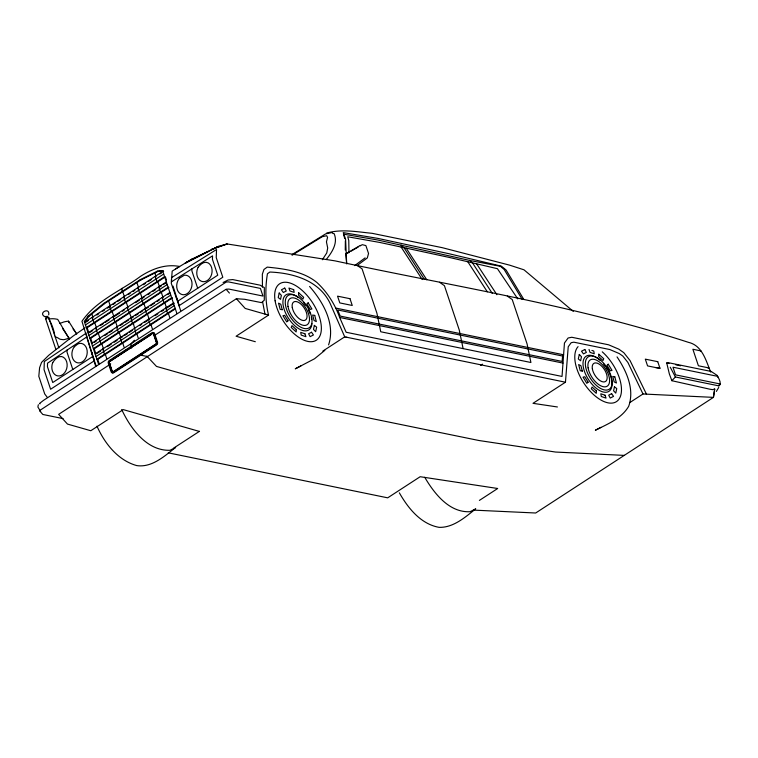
<?xml version="1.0" encoding="UTF-8"?>
<svg xmlns="http://www.w3.org/2000/svg" width="758" height="758" viewBox="0 0 758 758"><rect width="100%" height="100%" fill="white"/><g stroke="black" fill="none" stroke-linecap="round" stroke-linejoin="round"><path stroke-width="1.14" d="M473.428 510.106L535.679 513.005L713.439 397.372L714.699 389.006L712.511 389.64L709.64 389.157L671.882 380.715L669.371 374.016L666.727 362.968L667.807 362.58L711.175 371.448L717.182 375.418C718.518 378.204 722.203 383.349 718.878 386.068M67.026 350.016L66.998 352.091L72.806 369.478M191.897 268.796L191.869 270.871L197.677 288.248M345.26 250.017L345.364 240.788M348.964 252.746L348.775 240.57L347.742 236.771L380.118 242.513L450.366 257.673L497.428 268.692L517.79 298.927M122.171 288.286L121.924 291.593L122.749 291.754L124.511 297.022M180.698 310.676L171.28 283.359L172.17 271.127L179.646 266.475C165.604 263.756 152.311 268.787 140.637 276.272C121.043 290.854 96.124 300.556 81.949 321.278L95.698 366.389M714.699 389.006L713.439 397.372L642.992 393.989L629.813 402.564M38.326 404.725L37.9 407.046L40.657 411.518M48.701 314.921C50.265 306.583 37.464 312.893 44.911 316.711M328.593 344.899C335.576 323.808 323.126 302.016 309.586 286.477M47.366 316.257L45.793 316.636M700.705 351.466L700.989 350.926L692.878 349.258L698.402 365.782L708.976 367.943L708.218 368.511M716.357 391.431L718.726 387.461M322.349 259.748L326.755 252.964L327.702 248.008L326.442 241.849L327.56 237.377L326.67 235.7L322.235 236.714L292.067 255.256M326.167 259.596C331.9 252.499 338.305 242.996 334.079 233.559L332.819 233.473L332.194 232.517L325.656 233.871L292.294 254.394M176.917 313.556L162.534 270.559L157.219 271.222L140.23 279.683L103.619 303.494L88.051 316.209L84.271 321.458L98.654 364.465M163.358 270.72L158.043 271.392L141.054 279.854L104.443 303.664L88.876 316.38L85.095 321.629L85.379 322.482L88.241 320.625M719.958 383.842L718.527 385.803L675.378 376.972L670.252 367.204M675.378 376.972L671.882 380.715M134.346 340.238L131.191 343.829L130.793 346.311L131.598 348.064M324.822 350.376L314.532 358.771L295.26 368.824L300.879 365.953M223.117 282.497L228.092 280.005L232.763 279.588L260.127 285.188L264.334 287.595L264.286 300.215L261.491 302.631L244.749 299.296L236.392 298.728L58.641 414.351L67.471 424.073L90.789 430.734L123.26 409.614L199.506 431.463M46.456 317.972L47.915 317.687M357.122 265.537L367.308 257.957L368.54 253.494L365.887 245.583L362.277 244.673L360.249 245.848M39.558 410.599L110.706 363.925M354.649 265.613L365.129 257.881M84.887 327.939L72.976 336.154L48.683 355.331L41.586 362.352L39.596 367.696L38.81 376.29L44.722 393.961L47.204 397.23M86.279 333.084L44.324 361.538L44.049 369.629L50.606 389.242L94.38 360.761L86.867 336.846M86.782 336.903L47.536 363.186L47.451 366.692L52.747 382.525L92.874 356.421M96.863 315.015L98.796 313.755M102.652 311.244L104.585 309.984M107.484 308.099L110.374 306.223L108.612 300.954M113.207 304.384L115.093 303.153M117.916 301.314L120.74 299.476M128.282 294.578L130.168 293.346M132.991 291.508L134.877 290.286M143.47 284.695L145.403 283.435M148.303 281.55L151.193 279.664M159.834 274.045L161.738 272.814M85.436 324.945L163.69 274.036M164.581 276.67L86.317 327.579L87.142 327.75L165.405 276.841L166.466 280.005M166.343 281.938L88.08 332.847L88.904 333.018L87.142 327.75M89.861 332.402L92.713 330.535M100.388 325.552L103.287 323.666M105.22 322.406L109.076 319.895M119.556 313.082L113.908 316.759L112.146 311.491M122.389 311.244L124.274 310.013M135.578 302.66L139.349 300.206M144.105 297.117L142.172 298.368L140.41 293.1M147.962 294.606L149.894 293.346M152.794 291.46L155.684 289.575M161.454 285.832L159.55 287.064L157.787 281.796M163.358 284.591L166.22 282.734M88.961 335.481L167.224 284.572M90.666 338.286L168.93 287.377L168.105 287.206L89.842 338.115L90.666 338.286L92.438 343.554L91.604 343.383L169.868 292.484M94.343 342.322L96.247 341.081M104.879 335.462L107.778 333.577M109.711 332.317L112.601 330.441M120.257 325.457L123.08 323.619M124.966 322.396L128.737 319.942M133.446 316.882L131.56 318.104L127.211 307.397L128.036 307.568L126.273 302.29L125.449 302.129L123.687 296.852M135.331 315.65L138.164 313.812M140.041 312.59L142.874 310.752M146.664 308.279L148.596 307.028M150.529 305.768L154.386 303.257M157.285 301.371L159.218 300.121M167.84 294.511L169.745 293.27M92.485 346.018L170.749 295.118M94.2 348.822L172.454 297.922L171.63 297.752L93.367 348.661L94.2 348.822L95.963 354.1L95.129 353.929L173.393 303.02L174.226 303.191L166.599 308.146L164.837 302.878M96.91 353.474L100.719 351.001M107.437 346.624L111.303 344.113M114.202 342.228L117.092 340.351M122.843 336.609L120.958 337.831L119.195 332.563M124.729 335.387L127.552 333.548M129.438 332.317L132.262 330.479M139.804 325.58L141.689 324.348M144.513 322.51L147.336 320.672M155.02 315.679L157.91 313.793M161.776 311.282L163.709 310.031M177.571 301.333L217.745 275.201L212.448 259.369L212.543 255.863L171.431 281.843M96.01 356.563L174.274 305.654M175.155 308.288L96.891 359.197L97.725 359.368L175.032 309.075M179.03 305.701L222.805 277.229L216.248 257.625L216.523 249.524L171.431 277.693M113.672 358.202L121.46 353.124M123.412 351.864L126.34 349.959M131.21 346.785L134.128 344.89M136.08 343.62L139.008 341.716M146.806 336.647L151.676 333.473M110.014 361.414L150.918 334.809M154.101 335.699L226.159 289.215L228.888 289.073L262.969 296.056L260.411 288.419L228.414 281.872L226.111 282.099L43.443 400.404L39.501 403.483L39.966 403.891M126.226 363.783L129.144 361.888M144.731 351.75L146.673 350.49M642.992 393.989L627.908 362.476L622.839 356.08L619.248 353.56L609.868 349.552L573.844 342.18L571.162 342.72L568.225 346.766L565.459 382.212L344.719 336.846L330.204 303.56C319.345 280.545 293.355 272.975 269.848 272.037L267.432 273.761C265.186 287.187 265.253 301.656 268.55 315.11L236.079 336.23L255.332 341.725M173.857 447.987L199.439 431.349M322.861 351.068L344.719 336.846M480.553 365.413L482.467 364.172M479.378 500.413L497.703 488.493L420.169 476.716L387.698 497.835L168.248 452.829M565.459 382.212L532.988 403.332L557.424 406.97M208.118 251.599L185.274 263.102L192.03 259.046L218.503 246.369L227.144 243.962L334.96 260.856C453.076 286.297 573.219 304.887 688.368 342.322C702.344 345.459 705.973 360.694 710.758 372.15M175.411 269.024L192.03 259.046M349.078 252.329L345.714 253.864L346.709 263.917M351.106 251.154L358.212 247.023M345.714 253.864L360.382 245.393M185.274 263.102L218.503 246.369L213.311 248.984M600.971 427.36L595.362 430.241C607.509 424.092 621.484 418.615 628.685 406.307C634.768 389.176 626.496 371.088 617.04 356.895M69.528 339.158A40.78 0.938 68.2 0 1 69.13 338.295L68.068 338.494A50.502 45.148 5.9 0 1 63.738 339.698A36.905 26.265 43.9 0 1 59.91 339.177L59.38 338.864A31.694 10.148 63 0 0 55.135 336.884M46.503 316.74L45.887 316.721M326.575 233.094C341.564 228.793 356.99 231.844 372.14 233.322L442.34 247.695L509.641 265.158L523.977 269.81L573.294 311.405M624.516 455.406L555.538 452.043L478.904 440.502L258.345 395.363L156.489 366.417L146.9 356.175M343.459 234.146L377.446 239.954L470.784 260.667L500.488 266.314L504.231 269.564L522.129 299.315M655.518 367.526L659.896 368.056M262.448 287.206L262.344 274.188L263.945 269.469L267.252 267.11C284.487 268.834 303.162 271.203 317.015 282.582C327.314 292.162 334.941 304.252 339.66 317.469L563.005 363.091M346.008 337.206L347.24 337.452M335.586 308.042L563.611 354.782M666.727 362.968L669.02 363.442M675.918 364.854L680.523 365.792M163.643 271.572L162.809 271.402L84.555 322.311L85.379 322.482M157.219 271.222L158.043 271.392M171.526 281.777L171.46 279.001M140.23 279.683L141.054 279.854M103.619 303.494L104.443 303.664M88.051 316.209L88.876 316.38M140.419 355.095L147.535 356.544M63.066 418.606L42.818 414.465L39.691 410.883M268.55 315.11L245.222 308.449L236.392 298.728M591.884 350.423L593.789 351.068L594.234 353.787L590.046 352.366L589.023 349.457M507.32 296.122L512.237 299.552L527.075 343.914L530.913 362.495L380.734 331.767L376.906 313.187L362.068 268.825L357.141 265.395M439.498 282.241L444.425 285.681L459.263 330.033L463.1 348.623M476.593 263.803L496.888 294.701M467.79 261.737L487.328 291.811M469.59 260.382L472.679 263.14L492.302 293.431M406.165 248.093L426.792 279.787M401.048 245.071L404.317 248.188L424.281 279.238M401.124 247.061L422.244 279.531M226.291 289.499L229.428 293.081M73.033 328.991L74.094 330.289A19.083 7.542 42.4 0 1 76.71 334.117M62.668 328.659L69.063 338.153M59.531 323.458A37.388 32.727 36.5 0 0 63.473 322.074A32.736 27.354 38.8 0 1 68.599 321.174L75.942 332.857M69.3 338.949L57.693 319.374A28.416 19.338 48.7 0 0 48.834 319.08L50.483 322.112A27.354 14.032 57 0 1 54.481 334.07L54.661 335.472M424.726 477.275C434.287 493.515 449.257 512.882 470.121 511.697L475.74 508.826C465.213 517.25 453.303 527.805 439.1 527.35C420.775 524.11 408.06 508.135 399.343 492.823M523.806 299.429L506.107 270.028L501.389 266.172L449.286 253.788L377.901 238.391L343.241 232.621L345.591 239.168L346.643 263.159M646.536 394.312L630.059 360.581L623.806 352.669L618.774 349.144L608.579 344.795L571.769 337.263L568.102 338.002L564.454 343.023L562.029 376.442L346.141 332.26L339.66 317.469M121.678 409.5C130.537 428.469 146.825 451.048 170.029 450.29L175.638 447.409C164.59 456.117 151.837 467.828 136.772 465.601C117.907 460.381 104.661 443.392 96.967 426.185M112.402 371.685L109.503 363.035M173.032 286.117L179.267 305.711M154.84 272.984L156.025 276.528M161.312 292.332L163.074 297.61M168.361 313.414L169.773 317.63M155.191 276.357L156.953 281.625M158.716 286.894L160.488 292.171M162.25 297.439L164.012 302.707M165.775 307.975L167.537 313.244M136.885 282.563L138.648 287.832M143.935 303.645L145.697 308.913M147.459 314.182L149.222 319.45M150.984 324.718L152.396 328.934M156.925 342.531L154.026 333.52A1.971 1.507 -78.4 0 0 152.026 332.715L109.143 360.609A1.971 1.507 -78.4 0 0 108.309 363.253L111.161 371.799A1.971 1.507 -78.4 0 0 113.16 372.595L156.034 344.701A1.971 1.507 -78.4 0 0 156.878 342.057M153.77 333.975L156.612 342.464M137.814 287.661L139.576 292.929M141.339 298.197L143.101 303.475M144.873 308.743L146.635 314.011M148.397 319.279L150.16 324.547M138.269 338.125L136.857 333.908L136.023 333.738L133.332 323.372L132.498 323.202L130.736 317.934M115.671 322.027L117.433 327.295M122.72 343.109L124.132 347.325M109.55 306.052L111.312 311.32M113.075 316.588L114.837 321.856M116.599 327.124L118.362 332.392M120.124 337.67L121.896 342.938M109.285 364.446L111.786 371.922M91.813 313.983L92.997 317.526M94.759 322.794L96.531 328.062M98.294 333.331L100.056 338.599M101.818 343.867L103.581 349.144M105.343 354.412L106.755 358.629M92.173 317.356L93.935 322.624M95.698 327.892L97.46 333.16M99.222 338.428L100.985 343.696M102.747 348.974L104.509 354.242M97.725 359.368L99.137 363.584M92.684 355.341L91.566 351.987L92.031 353.626M93.063 356.459L94.523 360.836M94.722 361.756L96.048 365.735M48.701 317.394L58.897 347.875M45.546 318.54L55.931 349.59M343.781 235.274L344.757 238.637M176.311 296.861L176.917 299.382M717.835 377.228L717.674 376.356L672.99 367.213L675.539 374.85L719.901 383.927L720.072 384.713M264.968 314.087L262.628 301.959M86.497 334.619L86.763 336.23M46.608 318.758A1.677 0.654 -18.5 0 1 45.651 318.104A1.677 0.654 -18.5 0 1 47.896 317.157A1.677 0.654 -18.5 0 1 48.455 317.972M68.864 322.643A36.337 1.364 74.7 0 1 68.599 321.174M153.476 333.511A1.184 0.9 -78.4 0 0 152.68 333.406L109.578 361.443A1.184 0.9 -78.4 0 0 109.152 362.807L112.099 371.619A1.184 0.9 -78.4 0 0 113.122 372.026L156.224 343.99A1.184 0.9 -78.4 0 0 156.499 343.658M156.811 343.725A1.184 0.9 -78.4 0 1 156.536 344.056M112.118 372.51A1.971 1.507 -78.4 0 0 113.776 372.728L156.66 344.833A1.971 1.507 -78.4 0 0 157.503 342.18L154.641 333.643A1.971 1.507 -78.4 0 0 152.652 332.838M311.936 323.533A20.94 10.735 57 0 1 296.473 327.134A20.94 10.735 57 0 1 282.933 301.21A20.94 10.735 57 0 1 298.396 297.619M303.532 302.594A20.94 10.735 57 0 1 305.521 305.171M308.373 309.823A20.94 10.735 57 0 1 310.126 313.698M311.32 317.507A20.94 10.735 57 0 1 311.699 319.326M602.269 351.835A33.655 17.254 57 0 1 620.461 396.301A33.655 17.254 57 0 1 588.644 389.489A33.655 17.254 57 0 1 578.06 346.643M610.578 376.072A20.94 10.735 57 0 1 601.103 391.27A20.94 10.735 57 0 1 583.006 364.228A20.94 10.735 57 0 1 600.004 360.268M603.624 364.001A20.94 10.735 57 0 1 605.623 366.578M606.239 367.478A20.94 10.735 57 0 1 607.954 370.283M608.475 371.24A20.94 10.735 57 0 1 610.228 375.106M296.312 329.588L296.16 331.928L291.224 327.437L291.972 325.627L296.312 329.588M298.709 292.815L298.557 295.156L302.897 299.116L303.645 297.307L298.709 292.815M596.413 390.995L596.262 393.336L591.325 388.845L592.074 387.044L596.413 390.995M598.811 354.223L598.659 356.563L602.998 360.524L603.738 358.724L598.811 354.223M562.588 356.042L562.133 361.433L340.219 316.095L337.661 309.946L562.588 356.042M279.2 293.024L278.214 297.581L280.517 299.353L281.379 295.345L279.2 293.024M314.352 325.39L313.49 329.398L315.669 331.72L316.654 327.162L314.352 325.39M579.292 354.441L578.307 358.998L580.609 360.77L581.481 356.753L579.292 354.441M614.454 386.798L613.592 390.815L615.771 393.127L616.756 388.57L614.454 386.798M52.728 362.656L52.122 364.465A9.882 7.571 -78.4 0 0 61.322 375.409L63.189 374.234A9.882 7.571 -78.4 0 0 67.121 364.096A9.882 7.571 -78.4 0 0 61.635 356.544C57.674 356.052 54.642 359.643 52.728 362.656M198.132 267.328L197.753 268.01A9.882 7.571 -78.4 0 0 198.378 278.717A9.882 7.571 -78.4 0 0 206.479 281.029L208.317 279.797A9.882 7.571 -78.4 0 0 208.213 262.931C204.385 260.771 200.283 264.324 198.132 267.328M179.457 278.243L178.897 278.868A9.882 7.571 -78.4 0 0 180.584 293.952A9.882 7.571 -78.4 0 0 191.793 286.42A9.882 7.571 -78.4 0 0 184.308 275.23L179.457 278.243M74.322 346.747L74.246 346.823A9.882 7.571 -78.4 0 0 75.582 362.011A9.882 7.571 -78.4 0 0 86.933 354.867A9.882 7.571 -78.4 0 0 79.723 343.374L77.866 343.952L74.322 346.747M288.002 320.776L286.723 321.913L282.942 315.745L284.676 315.337L288.002 320.776M308.146 302.83L306.867 303.967L310.193 309.406L311.926 308.999L308.146 302.83M588.104 382.184L586.815 383.33L583.035 377.152L584.778 376.754L588.104 382.184M608.248 364.238L606.969 365.384L610.294 370.814L612.028 370.406L608.248 364.238M109.398 361.282L109.266 361.376A1.184 0.9 -78.4 0 0 108.839 362.741L111.786 371.553A1.184 0.9 -78.4 0 0 112.809 371.97L155.911 343.933A1.184 0.9 -78.4 0 0 156.347 342.569L153.4 333.757A1.184 0.9 -78.4 0 0 152.377 333.34L109.398 361.282M284.743 288.087L281.426 289.783L283.34 292.493L286.259 290.996L284.743 288.087M311.529 332.25L308.61 333.747L310.126 336.656L313.442 334.96L311.529 332.25M584.844 349.495L581.519 351.2L583.442 353.901L586.36 352.404L584.844 349.495M611.63 393.667L608.702 395.164L610.228 398.064L613.544 396.368L611.63 393.667M219.848 246.397L211.425 249.477L227.144 243.962L219.848 246.397M282.222 309.709L280.147 309.34L278.537 303.153L280.801 304.252L282.222 309.709M314.722 315.404L312.647 315.034L314.068 320.492L316.332 321.591L314.722 315.404M582.315 371.117L580.249 370.757L578.638 364.56L580.893 365.669L582.315 371.117M614.814 376.811L612.748 376.451L614.17 381.899L616.434 383.008L614.814 376.811M349.988 298.699L337.547 296.16L339.811 302.925L352.252 305.465L349.988 298.699M657.755 361.68L645.314 359.14L647.578 365.906L660.019 368.445L657.755 361.68M293.687 289.651L288.931 288.04L289.944 290.958L294.142 292.37L293.687 289.651M605.026 395.202L600.829 393.781L601.274 396.5L606.04 398.111L605.026 395.202M304.924 333.785L300.727 332.374L301.182 335.093L305.938 336.704L304.924 333.785M275.107 300.803A33.655 17.254 57 0 0 313.424 341.441A33.655 17.254 57 0 0 305.55 293.716A33.655 17.254 57 0 0 275.107 300.803M287.993 306.44A15.643 8.025 57 0 0 305.806 325.324A15.643 8.025 57 0 0 302.148 303.143A15.643 8.025 57 0 0 287.993 306.44M285.51 305.218A19.291 9.892 57 0 0 307.473 328.527A19.291 9.892 57 0 0 302.963 301.163A19.291 9.892 57 0 0 285.51 305.218M292.256 307.435A10.773 5.524 57 0 0 304.526 320.445A10.773 5.524 57 0 0 302.006 305.171A10.773 5.524 57 0 0 292.256 307.435M588.094 367.848A15.643 8.025 57 0 0 605.907 386.732A15.643 8.025 57 0 0 602.25 364.551A15.643 8.025 57 0 0 588.094 367.848M585.602 366.635A19.291 9.892 57 0 0 607.575 389.934A19.291 9.892 57 0 0 603.065 362.57A19.291 9.892 57 0 0 585.602 366.635M592.358 368.852A10.773 5.524 57 0 0 604.628 381.861A10.773 5.524 57 0 0 602.108 366.578A10.773 5.524 57 0 0 592.358 368.852"/></g></svg>
